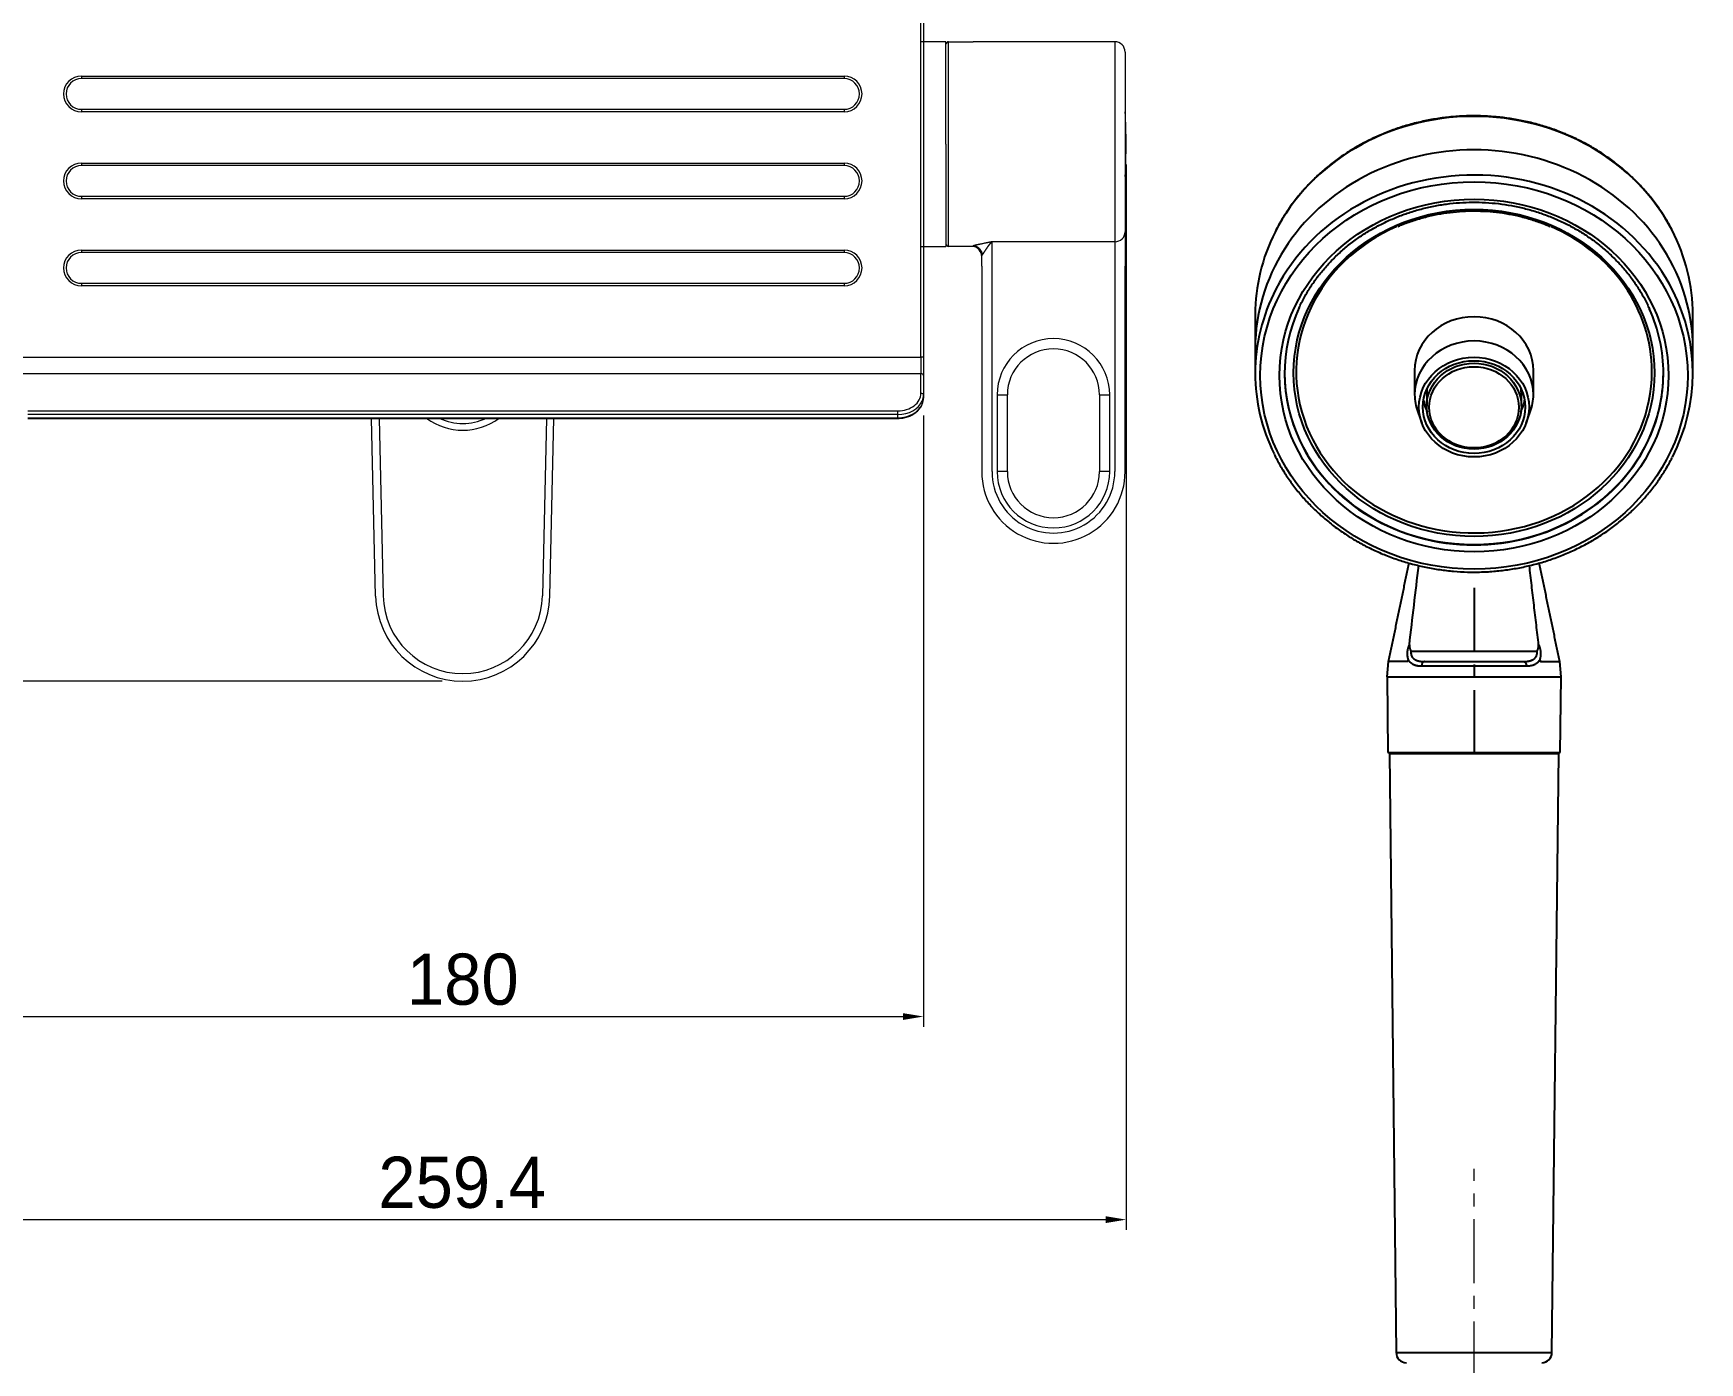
# Model space of a CAD drawing. Extents: x 1151 to 2280, y 0 to 827.
# Drawn here: x 1361.1 to 1686.7, y 383.8 to 643.6 of the extents above; entities that cross this region are included whole.
import ezdxf

# ---------------------------------------------------------------- set-up
doc = ezdxf.new("R2010")
doc.units = 0
doc.header["$LTSCALE"] = 10
doc.header["$MEASUREMENT"] = 0
doc.header["$PDMODE"] = 3
doc.header["$PDSIZE"] = -10
doc.linetypes.add('CENTER', pattern=[2, 1.25, -0.25, 0.25, -0.25])
doc.layers.get('0').update_dxf_attribs({"linetype": 'CONTINUOUS'})
doc.layers.get('DEFPOINTS').update_dxf_attribs({"linetype": 'CONTINUOUS'})
doc.layers.add('1', color=7, linetype='CONTINUOUS')
doc.layers.add('DEF_LAYER_ASSEM_MEMBER', color=7, linetype='CONTINUOUS')
doc.layers.add('37', color=7, linetype='CONTINUOUS', true_color=0xffffff)
doc.styles.add('Daelim Dimension', font='H2GTRE.TTF')
doc.dimstyles.new('DEFAULT', dxfattribs={"dimscale": 2, "dimtxt": 2, "dimasz": 2, "dimexe": 0, "dimexo": 2, "dimgap": 1, "dimtad": 1, "dimdec": 1, "dimzin": 9, "dimdsep": 46, "dimtxsty": 'Daelim Dimension', "dimcen": 0.5, "dimclrd": 252, "dimclre": 252, "dimclrt": 3, "dimadec": 1, "dimazin": 0, "dimtfac": 1, "dimtdec": 1, "dimtix": 1, "dimtmove": 0, "dimatfit": 3, "dimfxl": 1, "dimtolj": 1, "dimtzin": 1, "dimlwd": 9, "dimlwe": 9, "dimarcsym": 0})

# ---------------------------------------------------------------- blocks, each defined once
blk = doc.blocks.new('*D16')
at = {"color": 5, "lineweight": 9, "ltscale": 0.5, "transparency": 16777216}
for p, q in [((1355.03, 568.93), (1355.03, 449.46)), ((1535.03, 568.93), (1535.03, 449.46)), ((1359.03, 451.46), (1531.03, 451.46))]:
    blk.add_line(p, q, dxfattribs=at)
at = {"color": 5, "ltscale": 0.5, "transparency": 16777216}
for points in [[(1359.03, 452.12), (1359.03, 450.79), (1355.03, 451.46)], [(1531.03, 452.12), (1531.03, 450.79), (1535.03, 451.46)]]:
    blk.add_solid(points, dxfattribs=at)
at = {"layer": 'DEFPOINTS', "color": 0, "ltscale": 0.5, "transparency": 16777216}
for p in [(1355.03, 572.93), (1535.03, 572.93), (1535.03, 451.46)]:
    blk.add_point(p, dxfattribs=at)
at = {"color": 7, "ltscale": 0.5, "transparency": 16777216, "insert": (1445.03, 458.69), "char_height": 10, "attachment_point": 5, "style": 'Daelim Dimension'}
blk.add_mtext('\\A1;180', dxfattribs=at)
blk = doc.blocks.new('*D17')
at = {"color": 5, "lineweight": 9, "ltscale": 0.5, "transparency": 16777216}
for p, q in [((1313.6, 734.03), (1264.92, 734.03)), ((1266.92, 521), (1266.92, 730.03)), ((1441.03, 517), (1264.92, 517))]:
    blk.add_line(p, q, dxfattribs=at)
at = {"color": 5, "ltscale": 0.5, "transparency": 16777216}
for points in [[(1266.26, 730.03), (1267.59, 730.03), (1266.92, 734.03)], [(1266.26, 521), (1267.59, 521), (1266.92, 517)]]:
    blk.add_solid(points, dxfattribs=at)
at = {"layer": 'DEFPOINTS', "color": 0, "ltscale": 0.5, "transparency": 16777216}
for p in [(1266.92, 734.03), (1317.6, 734.03), (1445.03, 517)]:
    blk.add_point(p, dxfattribs=at)
at = {"color": 7, "ltscale": 0.5, "transparency": 16777216, "insert": (1259.81, 625.51), "char_height": 10, "attachment_point": 5, "rotation": 90, "style": 'Daelim Dimension'}
blk.add_mtext('\\A1;217', dxfattribs=at)
blk = doc.blocks.new('*D18')
at = {"color": 5, "lineweight": 9, "ltscale": 0.5, "transparency": 16777216}
for p, q in [((1315.18, 617.93), (1315.18, 409.77)), ((1574.63, 617.93), (1574.63, 409.77)), ((1319.18, 411.77), (1570.63, 411.77))]:
    blk.add_line(p, q, dxfattribs=at)
at = {"color": 5, "ltscale": 0.5, "transparency": 16777216}
for points in [[(1319.18, 412.44), (1319.18, 411.1), (1315.18, 411.77)], [(1570.63, 412.44), (1570.63, 411.1), (1574.63, 411.77)]]:
    blk.add_solid(points, dxfattribs=at)
at = {"layer": 'DEFPOINTS', "color": 0, "ltscale": 0.5, "transparency": 16777216}
for p in [(1315.18, 621.93), (1574.63, 621.93), (1574.63, 411.77)]:
    blk.add_point(p, dxfattribs=at)
at = {"color": 7, "ltscale": 0.5, "transparency": 16777216, "insert": (1444.9, 419), "char_height": 10, "attachment_point": 5, "style": 'Daelim Dimension'}
blk.add_mtext('\\A1;259.4', dxfattribs=at)

msp = doc.modelspace()

# ---------------------------------------------------------------- linework, layer by layer
at = {"layer": '1', "color": 7, "linetype": 'Continuous', "lineweight": 13}
for p, q in [((1534.53, 580.27), (1534.53, 682.73)), ((1539.93, 601.93), (1539.93, 641.93)), ((1572.43, 641.93), (1572.43, 602.85)), ((1370.53, 635.23), (1370.53, 634.73)), ((1370.53, 635.23), (1519.53, 635.23)), ((1519.53, 635.23), (1519.53, 634.73)), ((1370.53, 628.73), (1370.53, 628.23)), ((1519.53, 628.73), (1519.53, 628.23)), ((1519.53, 628.23), (1370.53, 628.23)), ((1370.53, 618.23), (1370.53, 617.73)), ((1370.53, 618.23), (1519.53, 618.23)), ((1519.53, 618.23), (1519.53, 617.73)), ((1370.53, 611.73), (1370.53, 611.23)), ((1519.53, 611.23), (1370.53, 611.23)), ((1519.53, 611.73), (1519.53, 611.23)), ((1548.43, 598.08), (1548.43, 602.85)), ((1572.43, 602.85), (1548.43, 602.85)), ((1572.43, 602.85), (1572.43, 598.08)), ((1370.53, 601.23), (1370.53, 600.73)), ((1370.53, 601.23), (1519.53, 601.23)), ((1519.53, 601.23), (1519.53, 600.73)), ((1548.43, 557.93), (1548.43, 598.08)), ((1572.43, 598.08), (1572.43, 557.93)), ((1370.53, 594.73), (1370.53, 594.23)), ((1519.53, 594.23), (1370.53, 594.23)), ((1519.53, 594.73), (1519.53, 594.23)), ((1355.53, 580.27), (1534.53, 580.27)), ((1535.03, 580.27), (1534.53, 580.27)), ((1534.53, 580.27), (1534.53, 577.06)), ((1534.53, 577.06), (1355.53, 577.06)), ((1534.53, 573.25), (1534.53, 577.06)), ((1360.03, 569.8), (1530.03, 569.8)), ((1530.03, 569.09), (1530.03, 569.8)), ((1549.43, 572.93), (1551.43, 572.93)), ((1549.43, 572.93), (1549.43, 557.93)), ((1569.43, 572.93), (1571.43, 572.93)), ((1571.43, 557.93), (1571.43, 572.93)), ((1530.03, 569.09), (1360.03, 569.09)), ((1360.03, 568.45), (1530.03, 568.45)), ((1530.03, 568.45), (1530.03, 569.09)), ((1530.03, 568.45), (1530.03, 568.34)), ((1551.43, 557.93), (1549.43, 557.93)), ((1571.43, 557.93), (1569.43, 557.93))]:
    msp.add_line(p, q, dxfattribs=at)
at = {"layer": '1', "color": 7, "linetype": 'Continuous', "lineweight": 18}
for p, q in [((1535.03, 682.73), (1535.03, 580.27)), ((1539.43, 641.93), (1534.53, 641.93)), ((1539.43, 621.93), (1539.43, 641.93)), ((1539.93, 641.93), (1544.73, 641.93)), ((1572.43, 641.93), (1544.73, 641.93)), ((1574.43, 639.93), (1574.43, 621.93)), ((1519.53, 634.73), (1370.53, 634.73)), ((1370.53, 628.73), (1519.53, 628.73)), ((1539.43, 621.93), (1539.43, 601.93)), ((1574.43, 621.93), (1574.43, 604.76)), ((1519.53, 617.73), (1370.53, 617.73)), ((1370.53, 611.73), (1519.53, 611.73)), ((1574.43, 604.76), (1574.43, 598.08)), ((1519.53, 600.73), (1370.53, 600.73)), ((1534.53, 601.93), (1539.43, 601.93)), ((1544.71, 601.93), (1539.93, 601.93)), ((1544.71, 601.93), (1544.71, 601.94)), ((1546.43, 598.08), (1546.43, 599.96)), ((1546.43, 598.08), (1546.43, 557.93)), ((1574.43, 557.93), (1574.43, 598.08)), ((1370.53, 594.73), (1519.53, 594.73)), ((1535.03, 580.27), (1535.03, 576.74)), ((1535.03, 576.74), (1535.03, 572.93)), ((1535.03, 572.93), (1535.03, 572.28)), ((1551.43, 557.93), (1551.43, 572.93)), ((1569.43, 572.93), (1569.43, 557.93)), ((1360.03, 568.34), (1530.03, 568.34))]:
    msp.add_line(p, q, dxfattribs=at)
at = {"layer": '1', "color": 7, "linetype": 'Continuous', "lineweight": -3}
for p, q in [((1599.85, 588.61), (1599.85, 582.06)), ((1685.35, 582.06), (1685.35, 588.61)), ((1599.85, 582.06), (1599.85, 577.14)), ((1685.35, 577.14), (1685.35, 582.06)), ((1631, 577.69), (1631, 572.96)), ((1654.2, 572.96), (1654.2, 577.69)), ((1633.35, 573.25), (1633.35, 570.72)), ((1651.85, 570.72), (1651.85, 573.25)), ((1631.61, 569.59), (1632.42, 567.43)), ((1652.79, 567.43), (1653.59, 569.59)), ((1630.3, 522.82), (1654.91, 522.82)), ((1625.85, 520.82), (1625.59, 517.82)), ((1625.59, 517.82), (1642.6, 517.82)), ((1625.61, 517.82), (1625.77, 503.02)), ((1625.86, 520.82), (1625.85, 520.82)), ((1652.87, 519.91), (1632.34, 519.91)), ((1632.95, 520.82), (1652.26, 520.82)), ((1642.6, 517.82), (1659.62, 517.82)), ((1659.62, 517.82), (1659.35, 520.82)), ((1659.44, 503.02), (1659.6, 517.82)), ((1625.77, 503.02), (1642.6, 503.02)), ((1659.15, 502.82), (1626.06, 502.82)), ((1626.06, 502.82), (1627.38, 385.8)), ((1626.4, 503.02), (1626.4, 502.82)), ((1642.6, 503.02), (1659.44, 503.02)), ((1657.83, 385.8), (1659.15, 502.82)), ((1658.81, 502.82), (1658.81, 503.02)), ((1627.38, 385.8), (1657.83, 385.8))]:
    msp.add_line(p, q, dxfattribs=at)
at = {"layer": '1', "color": 7, "linetype": 'CENTER', "lineweight": -3}
msp.add_line((1642.6, 535.22), (1642.6, 502.81), dxfattribs=at)
at = {"layer": '1', "color": 7, "linetype": 'Continuous', "lineweight": 18}
for centre, radius, start, end in [((1539.93, 641.43), 0.5, 90, 180), ((1572.43, 639.93), 2, 0, 90), ((1370.53, 631.73), 3, 90, 270), ((1519.53, 631.73), 3, 270, 90), ((1474.63, 621.93), 100, 0, 3.6243), ((1474.63, 621.93), 100, 356.3757, 0), ((1370.53, 614.73), 3, 90, 270), ((1519.53, 614.73), 3, 270, 90), ((1539.93, 602.43), 0.5, 180, 270), ((1370.53, 597.73), 3, 90, 270), ((1519.53, 597.73), 3, 270, 90), ((1544.43, 599.95), 2, 0, 81.9619), ((1560.43, 572.93), 9, 360, 180), ((1445.03, 577.93), 11.9, 233.7415, 306.2585), ((1560.43, 557.93), 14, 179.9998, 360), ((1560.43, 557.93), 9, 180, 359.9998)]:
    msp.add_arc(centre, radius, start, end, dxfattribs=at)
at = {"layer": '1', "color": 7, "linetype": 'Continuous', "lineweight": 13}
for centre, radius, start, end in [((1370.53, 631.73), 3.5, 90, 270), ((1519.53, 631.73), 3.5, 270, 90), ((1370.53, 614.73), 3.5, 90, 270), ((1519.53, 614.73), 3.5, 270, 90), ((1370.53, 597.73), 3.5, 90, 270), ((1519.53, 597.73), 3.5, 270, 90), ((1560.43, 572.93), 11, 360, 180), ((1445.03, 577.93), 10.6, 244.8716, 295.1284), ((1560.43, 557.93), 12, 179.9998, 360), ((1560.43, 557.93), 11, 180, 359.9996)]:
    msp.add_arc(centre, radius, start, end, dxfattribs=at)
at = {"layer": '1', "color": 7, "linetype": 'Continuous', "lineweight": -3}
for centre, start, end in [((1629.38, 385.82), 180.6482, 270), ((1655.83, 385.82), 270, 359.3518)]:
    msp.add_arc(centre, 2, start, end, dxfattribs=at)
for centre, major_axis, start_param, end_param in [((1642.6, 588.61), (42.75, 0), 0.439332, 2.712176), ((1642.6, 582.06), (42.75, 0), 0, 3.141593), ((1642.6, 582.06), (42.75, 0), 0, 3.141593), ((1642.6, 577.14), (-42.75, 0), 3.571794, 5.84454), ((1642.6, 577.44), (34.75, 0), 2.019357, 6.283185), ((1642.6, 577.44), (34.75, 0), 0, 1.124199), ((1642.6, 588.61), (42.75, 0), 2.712176, 3.141593), ((1642.6, 588.61), (42.75, 0), 0, 0.439332), ((1642.6, 577.14), (-42.75, 0), 5.84454, 6.283185), ((1642.6, 577.14), (-42.75, 0), 2.7055, 3.571795), ((1642.6, 577.14), (37, 0), 2.747912, 3.545876), ((1642.6, 577.14), (37, 0), 0, 0.383667), ((1642.6, 577.69), (-11.6, 0), 3.141593, 6.283185), ((1642.6, 572.96), (-11.6, 0), 3.141593, 6.283185), ((1642.6, 577.14), (-42.75, 0), 0, 0.418126), ((1642.6, 577.22), (37, 0), 3.141593, 6.283185), ((1642.6, 577.14), (37, 0), 5.857794, 6.283185), ((1642.6, 573.25), (-9.25, 0), 6.182851, 6.283185), ((1642.6, 573.25), (-9.25, 0), 3.141593, 3.242025), ((1642.6, 572.96), (-11.6, 0), 0, 0.325449), ((1642.6, 573.25), (-10, 0), 0.149717, 0.409192), ((1642.6, 573.25), (-10, 0), 2.732302, 2.991778), ((1642.6, 572.96), (-11.6, 0), 2.816045, 3.141593), ((1642.6, 577.14), (37, 0), 3.545876, 4.712389), ((1642.6, 577.14), (37, 0), 4.712389, 5.857794)]:
    msp.add_ellipse(centre, major_axis=major_axis, ratio=0.906308, start_param=start_param, end_param=end_param, dxfattribs=at)
for centre, major_axis in [((1642.6, 576.72), (41.75, 0)), ((1642.6, 576.72), (-38, 0)), ((1642.6, 577.22), (-35.25, 0)), ((1642.6, 570.55), (-10.75, 0)), ((1642.6, 570.55), (-10, 0)), ((1642.6, 570.72), (-9.25, 0)), ((1642.6, 570.5), (-8.75, 0))]:
    msp.add_ellipse(centre, major_axis=major_axis, ratio=0.906308, dxfattribs=at)
at = {"layer": '1', "color": 7, "linetype": 'Continuous', "lineweight": 13}
for centre, major_axis, ratio, start_param, end_param in [((1572.43, 604.76), (2, 0), 0.953939, 4.712389, 6.283185), ((1534.53, 576.74), (0.5, 0), 0.642788, 0, 1.570796), ((1530.03, 573.25), (-4.5, 0), 0.766044, 1.570796, 3.141593), ((1534.53, 572.93), (0.5, 0), 0.642788, 0, 1.570796), ((1530.03, 572.93), (5, 0), 0.766044, 4.712389, 5.965246), ((1530.03, 572.28), (-5, 0), 0.766044, 1.570796, 2.841644)]:
    msp.add_ellipse(centre, major_axis=major_axis, ratio=ratio, start_param=start_param, end_param=end_param, dxfattribs=at)
at = {"layer": '1', "color": 7, "linetype": 'Continuous', "lineweight": 18}
for centre, major_axis, ratio, start_param, end_param in [((1544.43, 599.96), (2, 0), 0.999406, 0, 1.430506), ((1530.03, 572.93), (5, 0), 0.766044, 5.965246, 6.283185), ((1530.03, 572.28), (-5, 0), 0.766044, 2.841644, 3.141593)]:
    msp.add_ellipse(centre, major_axis=major_axis, ratio=ratio, start_param=start_param, end_param=end_param, dxfattribs=at)
at = {"layer": '1', "color": 7, "linetype": 'Continuous', "lineweight": -3}
for points, knots in [([(1681.27, 605.16), (1681.2, 605.29), (1680.77, 606.18), (1679.82, 607.76), (1678.41, 609.89), (1676.83, 611.93), (1675.12, 613.87), (1673.27, 615.71), (1671.29, 617.44), (1669.2, 619.05), (1667, 620.54), (1664.7, 621.89), (1662.31, 623.11), (1659.83, 624.19), (1657.29, 625.12), (1654.68, 625.9), (1652.03, 626.52), (1649.33, 626.99), (1646.61, 627.31), (1643.88, 627.46), (1641.13, 627.46), (1638.39, 627.29), (1635.67, 626.97), (1632.98, 626.48), (1630.33, 625.85), (1627.73, 625.05), (1625.19, 624.11), (1622.72, 623.03), (1620.33, 621.8), (1618.04, 620.43), (1615.84, 618.94), (1613.76, 617.31), (1611.79, 615.58), (1609.95, 613.73), (1608.25, 611.77), (1606.68, 609.73), (1605.28, 607.59), (1604.31, 605.94), (1603.85, 604.99), (1603.76, 604.81)], [0, 0, 0, 0, 0.00477, 0.032958, 0.061153, 0.089355, 0.117563, 0.145777, 0.173998, 0.202225, 0.230457, 0.258694, 0.286935, 0.31518, 0.343428, 0.37168, 0.399933, 0.428189, 0.456446, 0.484704, 0.512964, 0.541224, 0.569484, 0.597744, 0.626004, 0.654263, 0.682521, 0.710777, 0.739031, 0.767282, 0.79553, 0.823774, 0.852014, 0.880248, 0.908476, 0.936699, 0.964914, 0.993123, 1, 1, 1, 1]), ([(1608.42, 589.93), (1608.74, 590.64), (1609.45, 592.04), (1610.66, 594.06), (1612.02, 596.01), (1613.53, 597.87), (1615.18, 599.62), (1616.96, 601.28), (1618.85, 602.81), (1620.87, 604.23), (1622.98, 605.52), (1625.19, 606.67), (1627.47, 607.68), (1629.84, 608.55), (1632.26, 609.27), (1634.73, 609.84), (1637.23, 610.25), (1639.77, 610.51), (1642.31, 610.6), (1644.86, 610.54), (1647.4, 610.32), (1649.91, 609.95), (1652.39, 609.42), (1654.82, 608.73), (1657.19, 607.9), (1659.5, 606.92), (1661.73, 605.8), (1663.86, 604.54), (1665.89, 603.16), (1667.82, 601.65), (1669.62, 600.02), (1671.3, 598.29), (1672.84, 596.46), (1674.24, 594.53), (1675.48, 592.52), (1676.37, 590.88), (1676.8, 589.89), (1676.91, 589.62)], [0, 0, 0, 0, 0.029086, 0.05823, 0.087365, 0.116491, 0.145608, 0.174717, 0.203818, 0.232912, 0.261999, 0.291081, 0.320158, 0.349231, 0.3783, 0.407367, 0.436431, 0.465493, 0.494554, 0.523614, 0.552673, 0.581732, 0.610791, 0.639851, 0.668912, 0.697975, 0.72704, 0.756108, 0.785181, 0.814258, 0.843341, 0.87243, 0.901527, 0.930633, 0.959747, 0.988871, 1, 1, 1, 1]), ([(1627.69, 605.82), (1627.94, 605.94), (1628.94, 606.38), (1630.74, 607.02), (1633.09, 607.71), (1635.49, 608.24), (1637.93, 608.62), (1640.3, 608.84), (1641.86, 608.88), (1642.6, 608.88)], [0, 0, 0, 0, 0.055939, 0.216011, 0.376072, 0.536124, 0.696169, 0.856208, 1, 1, 1, 1]), ([(1642.6, 608.88), (1643.03, 608.88), (1644.29, 608.86), (1646.36, 608.73), (1648.8, 608.4), (1651.22, 607.93), (1653.59, 607.3), (1655.67, 606.6), (1656.93, 606.08), (1657.44, 605.85)], [0, 0, 0, 0, 0.084185, 0.245081, 0.406, 0.566919, 0.72784, 0.888764, 1, 1, 1, 1]), ([(1603.57, 561.34), (1603.75, 560.96), (1604.31, 559.81), (1605.39, 557.98), (1606.81, 555.85), (1608.39, 553.81), (1610.1, 551.87), (1611.95, 550.03), (1613.93, 548.3), (1616.02, 546.69), (1618.22, 545.2), (1620.52, 543.85), (1622.92, 542.63), (1625.39, 541.56), (1627.94, 540.63), (1630.54, 539.85), (1633.2, 539.23), (1635.89, 538.76), (1638.61, 538.44), (1640.85, 538.32), (1642.19, 538.3), (1642.6, 538.3)], [0, 0, 0, 0, 0.028088, 0.083675, 0.139274, 0.194887, 0.250512, 0.306151, 0.361801, 0.417463, 0.473136, 0.528818, 0.584509, 0.640207, 0.695912, 0.751622, 0.807337, 0.863056, 0.918778, 0.974503, 1, 1, 1, 1]), ([(1642.6, 538.3), (1643.09, 538.3), (1644.49, 538.32), (1646.8, 538.46), (1649.52, 538.79), (1652.21, 539.27), (1654.86, 539.9), (1657.46, 540.69), (1660, 541.63), (1662.47, 542.72), (1664.86, 543.95), (1667.16, 545.31), (1669.35, 546.81), (1671.44, 548.43), (1673.41, 550.17), (1675.25, 552.02), (1676.95, 553.97), (1678.52, 556.02), (1679.92, 558.15), (1680.85, 559.72), (1681.27, 560.59), (1681.33, 560.7)], [0, 0, 0, 0, 0.030042, 0.086647, 0.14326, 0.199872, 0.256484, 0.313094, 0.369701, 0.426305, 0.482905, 0.5395, 0.596088, 0.652668, 0.709238, 0.765799, 0.822348, 0.878885, 0.935408, 0.991917, 1, 1, 1, 1]), ([(1629.74, 521.27), (1629.74, 521.27), (1629.75, 521.27), (1629.75, 521.27), (1629.75, 521.27), (1629.75, 521.27), (1629.75, 521.28), (1629.75, 521.28), (1629.75, 521.28), (1629.74, 521.29), (1629.74, 521.29), (1629.74, 521.3), (1629.74, 521.3), (1629.74, 521.31), (1629.74, 521.31), (1629.74, 521.32), (1629.74, 521.32), (1629.74, 521.33), (1629.74, 521.33), (1629.74, 521.34), (1629.74, 521.34), (1629.73, 521.35), (1629.73, 521.36), (1629.73, 521.36), (1629.73, 521.37), (1629.73, 521.38), (1629.73, 521.39), (1629.73, 521.4), (1629.72, 521.4), (1629.72, 521.41), (1629.72, 521.42), (1629.72, 521.43), (1629.71, 521.45), (1629.71, 521.48), (1629.7, 521.51), (1629.69, 521.54), (1629.69, 521.56), (1629.68, 521.58), (1629.68, 521.59), (1629.68, 521.6), (1629.67, 521.61), (1629.67, 521.61), (1629.67, 521.62), (1629.67, 521.63), (1629.67, 521.64), (1629.67, 521.65), (1629.66, 521.65), (1629.66, 521.66), (1629.66, 521.67), (1629.66, 521.68), (1629.66, 521.68), (1629.66, 521.69), (1629.65, 521.7), (1629.65, 521.71), (1629.65, 521.72), (1629.65, 521.72), (1629.65, 521.73), (1629.65, 521.74), (1629.65, 521.75), (1629.64, 521.75), (1629.64, 521.76), (1629.64, 521.77), (1629.64, 521.78), (1629.64, 521.79), (1629.64, 521.79), (1629.64, 521.8), (1629.63, 521.81), (1629.63, 521.82), (1629.63, 521.83), (1629.63, 521.83), (1629.63, 521.84), (1629.63, 521.85), (1629.63, 521.86), (1629.63, 521.87), (1629.63, 521.87), (1629.62, 521.88), (1629.62, 521.89), (1629.62, 521.9), (1629.62, 521.91), (1629.62, 521.91), (1629.62, 521.92), (1629.62, 521.93), (1629.62, 521.94), (1629.62, 521.95), (1629.61, 522.01), (1629.6, 522.13), (1629.59, 522.32), (1629.59, 522.5), (1629.61, 522.69), (1629.63, 522.87), (1629.66, 523.05), (1629.69, 523.24), (1629.73, 523.38), (1629.75, 523.47), (1629.77, 523.53), (1629.79, 523.58), (1629.8, 523.64), (1629.82, 523.69), (1629.84, 523.75), (1629.86, 523.8), (1629.88, 523.86), (1629.9, 523.92), (1629.93, 523.98), (1629.95, 524.03), (1629.97, 524.07), (1629.97, 524.09)], [0, 0, 0, 0, 0.000695, 0.001464, 0.002312, 0.003242, 0.004256, 0.005357, 0.006545, 0.007823, 0.009192, 0.010651, 0.012202, 0.013845, 0.015581, 0.017409, 0.019332, 0.021347, 0.023457, 0.025661, 0.027959, 0.030352, 0.032839, 0.03542, 0.038097, 0.040868, 0.043734, 0.046696, 0.049752, 0.052904, 0.05615, 0.059492, 0.062929, 0.077386, 0.08996, 0.100652, 0.109464, 0.116396, 0.121449, 0.124624, 0.125921, 0.128807, 0.131691, 0.134573, 0.137453, 0.140331, 0.143206, 0.14608, 0.148952, 0.151822, 0.15469, 0.157556, 0.160421, 0.163284, 0.166145, 0.169004, 0.171861, 0.174717, 0.177572, 0.180425, 0.183276, 0.186126, 0.188974, 0.191821, 0.194667, 0.197511, 0.200354, 0.203195, 0.206035, 0.208875, 0.211713, 0.214549, 0.217385, 0.22022, 0.223053, 0.225886, 0.228717, 0.231548, 0.234378, 0.237207, 0.240035, 0.242862, 0.245689, 0.248514, 0.251339, 0.314357, 0.376782, 0.439012, 0.501435, 0.562963, 0.624877, 0.687512, 0.75118, 0.770371, 0.78982, 0.809536, 0.829524, 0.849793, 0.870348, 0.891194, 0.912339, 0.933787, 0.955544, 0.977613, 1, 1, 1, 1]), ([(1629.74, 521.27), (1629.73, 521.18), (1629.71, 521.1), (1629.68, 520.98), (1629.67, 520.94), (1629.65, 520.88), (1629.64, 520.86), (1629.62, 520.83), (1629.61, 520.82), (1629.59, 520.82)], [0, 0, 0, 0, 0.5, 0.5, 0.75, 0.75, 0.875, 0.875, 1, 1, 1, 1]), ([(1632.34, 519.91), (1632.33, 519.91), (1632.3, 519.91), (1632.27, 519.91), (1632.24, 519.91), (1632.2, 519.91), (1632.17, 519.91), (1632.14, 519.91), (1632.11, 519.91), (1632.07, 519.91), (1632.04, 519.91), (1632.01, 519.92), (1631.98, 519.92), (1631.95, 519.92), (1631.92, 519.92), (1631.89, 519.93), (1631.86, 519.93), (1631.82, 519.93), (1631.79, 519.94), (1631.76, 519.94), (1631.73, 519.94), (1631.7, 519.95), (1631.68, 519.95), (1631.65, 519.95), (1631.62, 519.96), (1631.59, 519.96), (1631.56, 519.97), (1631.53, 519.97), (1631.5, 519.98), (1631.47, 519.98), (1631.45, 519.99), (1631.42, 520), (1631.39, 520), (1631.36, 520.01), (1631.34, 520.01), (1631.31, 520.02), (1631.28, 520.03), (1631.26, 520.03), (1631.23, 520.04), (1631.2, 520.05), (1631.18, 520.06), (1631.15, 520.07), (1631.13, 520.07), (1631.1, 520.08), (1631.08, 520.09), (1631.05, 520.1), (1631.03, 520.11), (1631, 520.12), (1630.98, 520.13), (1630.95, 520.13), (1630.93, 520.14), (1630.91, 520.15), (1630.88, 520.16), (1630.86, 520.17), (1630.78, 520.21), (1630.66, 520.27), (1630.5, 520.37), (1630.35, 520.48), (1630.25, 520.57), (1630.18, 520.63), (1630.15, 520.66), (1630.12, 520.69), (1630.09, 520.72), (1630.07, 520.76), (1630.04, 520.79), (1630.01, 520.82), (1629.99, 520.86), (1629.96, 520.89), (1629.94, 520.93), (1629.91, 520.96), (1629.89, 521), (1629.87, 521.03), (1629.84, 521.07), (1629.82, 521.11), (1629.8, 521.15), (1629.78, 521.19), (1629.76, 521.23), (1629.75, 521.25), (1629.74, 521.27)], [0, 0, 0, 0, 0.010383, 0.020724, 0.031022, 0.041279, 0.051494, 0.061668, 0.071801, 0.081893, 0.091945, 0.101956, 0.111926, 0.121857, 0.131749, 0.141601, 0.151413, 0.161187, 0.170922, 0.180619, 0.190278, 0.199899, 0.209483, 0.219029, 0.228539, 0.238011, 0.247448, 0.256848, 0.266212, 0.275541, 0.284835, 0.294094, 0.303318, 0.312509, 0.321665, 0.330788, 0.339877, 0.348934, 0.357958, 0.366949, 0.375909, 0.384837, 0.393734, 0.402601, 0.411436, 0.420242, 0.429018, 0.437765, 0.446482, 0.455171, 0.463832, 0.472465, 0.48107, 0.489648, 0.4982, 0.563467, 0.626815, 0.688464, 0.748655, 0.762616, 0.776473, 0.79023, 0.803892, 0.817461, 0.830942, 0.844338, 0.857654, 0.870893, 0.88406, 0.897158, 0.910192, 0.923166, 0.936085, 0.948952, 0.961773, 0.974551, 0.987292, 1, 1, 1, 1]), ([(1630.3, 522.82), (1630.3, 522.81), (1630.3, 522.8), (1630.3, 522.78), (1630.29, 522.76), (1630.29, 522.75), (1630.29, 522.73), (1630.29, 522.71), (1630.29, 522.69), (1630.28, 522.67), (1630.28, 522.65), (1630.28, 522.63), (1630.28, 522.62), (1630.28, 522.6), (1630.28, 522.58), (1630.28, 522.56), (1630.28, 522.54), (1630.28, 522.52), (1630.28, 522.51), (1630.28, 522.49), (1630.28, 522.47), (1630.28, 522.45), (1630.28, 522.43), (1630.28, 522.41), (1630.29, 522.4), (1630.29, 522.38), (1630.29, 522.36), (1630.29, 522.34), (1630.29, 522.32), (1630.3, 522.31), (1630.3, 522.29), (1630.3, 522.27), (1630.3, 522.25), (1630.31, 522.24), (1630.31, 522.22), (1630.31, 522.2), (1630.32, 522.18), (1630.32, 522.17), (1630.33, 522.15), (1630.33, 522.13), (1630.34, 522.11), (1630.34, 522.1), (1630.35, 522.08), (1630.35, 522.06), (1630.36, 522.05), (1630.36, 522.03), (1630.37, 522.01), (1630.37, 522), (1630.38, 521.98), (1630.39, 521.96), (1630.39, 521.95), (1630.4, 521.93), (1630.41, 521.92), (1630.42, 521.9), (1630.42, 521.88), (1630.43, 521.87), (1630.44, 521.85), (1630.45, 521.84), (1630.46, 521.82), (1630.46, 521.8), (1630.47, 521.79), (1630.48, 521.77), (1630.49, 521.76), (1630.5, 521.74), (1630.51, 521.73), (1630.52, 521.71), (1630.53, 521.7), (1630.57, 521.64), (1630.66, 521.53), (1630.79, 521.4), (1630.95, 521.28), (1631.08, 521.2), (1631.18, 521.15), (1631.22, 521.13), (1631.27, 521.1), (1631.32, 521.08), (1631.37, 521.06), (1631.42, 521.04), (1631.47, 521.02), (1631.53, 521.01), (1631.58, 520.99), (1631.64, 520.97), (1631.7, 520.96), (1631.76, 520.94), (1631.82, 520.93), (1631.88, 520.92), (1631.94, 520.9), (1632, 520.89), (1632.07, 520.88), (1632.14, 520.87), (1632.2, 520.86), (1632.27, 520.85), (1632.34, 520.85), (1632.41, 520.84), (1632.49, 520.83), (1632.56, 520.83), (1632.63, 520.83), (1632.71, 520.82), (1632.79, 520.82), (1632.87, 520.82), (1632.92, 520.82), (1632.95, 520.82)], [0, 0, 0, 0, 0.004312, 0.008614, 0.012907, 0.017192, 0.021469, 0.025739, 0.030001, 0.034257, 0.038507, 0.042752, 0.046991, 0.051226, 0.055458, 0.059685, 0.06391, 0.068132, 0.072352, 0.076571, 0.080788, 0.085006, 0.089223, 0.093441, 0.09766, 0.101881, 0.106103, 0.110329, 0.114557, 0.118789, 0.123025, 0.127266, 0.131512, 0.135763, 0.140021, 0.144285, 0.148556, 0.152835, 0.157122, 0.161418, 0.165722, 0.170037, 0.174361, 0.178695, 0.183041, 0.187398, 0.191766, 0.196147, 0.200541, 0.204948, 0.209369, 0.213804, 0.218253, 0.222718, 0.227197, 0.231693, 0.236205, 0.240733, 0.245279, 0.249842, 0.254423, 0.259022, 0.26364, 0.268277, 0.272933, 0.27761, 0.282306, 0.287023, 0.336464, 0.388472, 0.443366, 0.501416, 0.51547, 0.52973, 0.544198, 0.558878, 0.573771, 0.58888, 0.604207, 0.619754, 0.635524, 0.651517, 0.667736, 0.684182, 0.700858, 0.717765, 0.734904, 0.752277, 0.769886, 0.787731, 0.805814, 0.824137, 0.842701, 0.861506, 0.880554, 0.899846, 0.919382, 0.939165, 0.959195, 0.979473, 1, 1, 1, 1]), ([(1652.26, 520.82), (1652.28, 520.82), (1652.3, 520.82), (1652.34, 520.82), (1652.38, 520.82), (1652.42, 520.82), (1652.46, 520.82), (1652.5, 520.82), (1652.54, 520.82), (1652.57, 520.83), (1652.61, 520.83), (1652.65, 520.83), (1652.69, 520.83), (1652.72, 520.83), (1652.76, 520.84), (1652.8, 520.84), (1652.83, 520.84), (1652.87, 520.85), (1652.9, 520.85), (1652.94, 520.85), (1652.97, 520.86), (1653, 520.86), (1653.04, 520.87), (1653.07, 520.87), (1653.11, 520.88), (1653.14, 520.88), (1653.17, 520.89), (1653.2, 520.89), (1653.24, 520.9), (1653.27, 520.9), (1653.3, 520.91), (1653.33, 520.92), (1653.36, 520.92), (1653.39, 520.93), (1653.42, 520.94), (1653.45, 520.94), (1653.48, 520.95), (1653.51, 520.96), (1653.54, 520.96), (1653.57, 520.97), (1653.6, 520.98), (1653.62, 520.99), (1653.65, 521), (1653.68, 521.01), (1653.71, 521.02), (1653.73, 521.02), (1653.76, 521.03), (1653.79, 521.04), (1653.81, 521.05), (1653.84, 521.06), (1653.86, 521.07), (1653.89, 521.08), (1653.91, 521.09), (1653.94, 521.1), (1653.96, 521.11), (1653.98, 521.13), (1654.01, 521.14), (1654.03, 521.15), (1654.05, 521.16), (1654.08, 521.17), (1654.11, 521.19), (1654.14, 521.21), (1654.18, 521.23), (1654.21, 521.25), (1654.24, 521.27), (1654.27, 521.29), (1654.3, 521.31), (1654.33, 521.33), (1654.36, 521.35), (1654.38, 521.38), (1654.41, 521.4), (1654.44, 521.42), (1654.46, 521.45), (1654.49, 521.47), (1654.51, 521.49), (1654.54, 521.52), (1654.56, 521.54), (1654.58, 521.57), (1654.6, 521.6), (1654.62, 521.62), (1654.64, 521.65), (1654.66, 521.68), (1654.68, 521.7), (1654.7, 521.73), (1654.72, 521.76), (1654.74, 521.79), (1654.75, 521.82), (1654.77, 521.84), (1654.78, 521.87), (1654.8, 521.9), (1654.81, 521.93), (1654.82, 521.96), (1654.83, 521.99), (1654.84, 522.02), (1654.85, 522.06), (1654.86, 522.09), (1654.87, 522.12), (1654.88, 522.15), (1654.89, 522.18), (1654.9, 522.21), (1654.9, 522.25), (1654.91, 522.28), (1654.91, 522.31), (1654.92, 522.34), (1654.92, 522.38), (1654.92, 522.41), (1654.93, 522.44), (1654.93, 522.48), (1654.93, 522.51), (1654.93, 522.55), (1654.93, 522.58), (1654.93, 522.61), (1654.93, 522.65), (1654.92, 522.68), (1654.92, 522.72), (1654.92, 522.75), (1654.91, 522.79), (1654.91, 522.81), (1654.91, 522.82)], [0, 0, 0, 0, 0.010287, 0.020512, 0.030674, 0.040775, 0.050813, 0.06079, 0.070706, 0.080559, 0.090352, 0.100083, 0.109752, 0.119361, 0.128909, 0.138396, 0.147823, 0.157189, 0.166495, 0.17574, 0.184926, 0.194051, 0.203117, 0.212123, 0.22107, 0.229958, 0.238786, 0.247556, 0.256267, 0.264919, 0.273513, 0.282048, 0.290526, 0.298945, 0.307308, 0.315612, 0.32386, 0.33205, 0.340184, 0.348261, 0.356281, 0.364246, 0.372154, 0.380007, 0.387805, 0.395547, 0.403234, 0.410867, 0.418445, 0.425969, 0.433439, 0.440856, 0.448219, 0.45553, 0.462787, 0.469992, 0.477146, 0.484247, 0.491297, 0.498296, 0.508983, 0.519563, 0.530036, 0.540405, 0.55067, 0.560834, 0.570896, 0.58086, 0.590725, 0.600495, 0.61017, 0.619753, 0.629244, 0.638646, 0.647961, 0.65719, 0.666336, 0.6754, 0.684384, 0.69329, 0.702122, 0.71088, 0.719567, 0.728185, 0.736737, 0.745226, 0.753652, 0.76202, 0.770332, 0.77859, 0.786797, 0.794956, 0.80307, 0.811141, 0.819172, 0.827167, 0.835127, 0.843057, 0.850959, 0.858837, 0.866692, 0.87453, 0.882351, 0.890161, 0.897962, 0.905757, 0.913549, 0.921342, 0.929138, 0.936942, 0.944756, 0.952583, 0.960426, 0.968289, 0.976175, 0.984087, 0.992027, 1, 1, 1, 1]), ([(1655.46, 521.27), (1655.46, 521.26), (1655.45, 521.25), (1655.45, 521.23), (1655.44, 521.21), (1655.43, 521.19), (1655.42, 521.17), (1655.41, 521.15), (1655.4, 521.13), (1655.39, 521.12), (1655.38, 521.1), (1655.37, 521.08), (1655.36, 521.06), (1655.35, 521.05), (1655.34, 521.03), (1655.33, 521.01), (1655.32, 520.99), (1655.3, 520.98), (1655.29, 520.96), (1655.28, 520.94), (1655.27, 520.93), (1655.26, 520.91), (1655.25, 520.89), (1655.24, 520.88), (1655.22, 520.86), (1655.21, 520.84), (1655.2, 520.83), (1655.19, 520.81), (1655.17, 520.8), (1655.16, 520.78), (1655.15, 520.76), (1655.14, 520.75), (1655.12, 520.73), (1655.11, 520.72), (1655.09, 520.7), (1655.08, 520.69), (1655.07, 520.67), (1655.05, 520.66), (1655.04, 520.64), (1655.02, 520.63), (1655.01, 520.62), (1654.96, 520.56), (1654.86, 520.48), (1654.71, 520.37), (1654.55, 520.27), (1654.42, 520.2), (1654.33, 520.16), (1654.28, 520.14), (1654.23, 520.12), (1654.18, 520.11), (1654.13, 520.09), (1654.08, 520.07), (1654.02, 520.06), (1653.97, 520.04), (1653.92, 520.03), (1653.86, 520.01), (1653.81, 520), (1653.75, 519.99), (1653.69, 519.98), (1653.63, 519.97), (1653.57, 519.96), (1653.51, 519.95), (1653.45, 519.94), (1653.39, 519.93), (1653.33, 519.93), (1653.27, 519.92), (1653.2, 519.92), (1653.14, 519.91), (1653.07, 519.91), (1653.01, 519.91), (1652.94, 519.91), (1652.89, 519.91), (1652.87, 519.91)], [0, 0, 0, 0, 0.006032, 0.012071, 0.018117, 0.024171, 0.030234, 0.036305, 0.042386, 0.048477, 0.054578, 0.06069, 0.066813, 0.072948, 0.079096, 0.085256, 0.091429, 0.097616, 0.103817, 0.110033, 0.116264, 0.12251, 0.128772, 0.135051, 0.141346, 0.147658, 0.153989, 0.160337, 0.166704, 0.17309, 0.179495, 0.18592, 0.192365, 0.198831, 0.205318, 0.211826, 0.218356, 0.224908, 0.231483, 0.238081, 0.244702, 0.251347, 0.311529, 0.373175, 0.436525, 0.501802, 0.519262, 0.536834, 0.554521, 0.572328, 0.590257, 0.608312, 0.626496, 0.64481, 0.66326, 0.681847, 0.700574, 0.719443, 0.738459, 0.757622, 0.776936, 0.796404, 0.816026, 0.835807, 0.855748, 0.875851, 0.896119, 0.916554, 0.937157, 0.957932, 0.978878, 1, 1, 1, 1]), ([(1655.23, 524.09), (1655.24, 524.08), (1655.25, 524.06), (1655.26, 524.03), (1655.27, 524), (1655.28, 523.97), (1655.3, 523.94), (1655.31, 523.91), (1655.32, 523.88), (1655.33, 523.85), (1655.34, 523.82), (1655.35, 523.79), (1655.36, 523.76), (1655.37, 523.73), (1655.38, 523.7), (1655.39, 523.68), (1655.4, 523.65), (1655.41, 523.62), (1655.42, 523.59), (1655.43, 523.56), (1655.44, 523.53), (1655.45, 523.5), (1655.45, 523.47), (1655.46, 523.45), (1655.48, 523.38), (1655.51, 523.27), (1655.54, 523.13), (1655.56, 522.98), (1655.59, 522.83), (1655.6, 522.68), (1655.61, 522.5), (1655.62, 522.32), (1655.61, 522.13), (1655.6, 522), (1655.59, 521.92), (1655.59, 521.89), (1655.58, 521.86), (1655.58, 521.84), (1655.57, 521.81), (1655.57, 521.78), (1655.56, 521.75), (1655.56, 521.72), (1655.55, 521.69), (1655.55, 521.66), (1655.54, 521.63), (1655.54, 521.61), (1655.53, 521.59), (1655.52, 521.56), (1655.51, 521.5), (1655.5, 521.46), (1655.49, 521.42), (1655.49, 521.41), (1655.48, 521.39), (1655.48, 521.38), (1655.48, 521.37), (1655.47, 521.36), (1655.47, 521.34), (1655.47, 521.33), (1655.47, 521.32), (1655.47, 521.31), (1655.47, 521.31), (1655.46, 521.3), (1655.46, 521.29), (1655.46, 521.28), (1655.46, 521.28), (1655.46, 521.27), (1655.46, 521.27), (1655.46, 521.27), (1655.46, 521.27)], [0, 0, 0, 0, 0.0117, 0.023314, 0.034842, 0.046284, 0.057641, 0.068915, 0.080105, 0.091212, 0.102237, 0.113181, 0.124045, 0.134829, 0.145534, 0.156161, 0.166711, 0.177185, 0.187583, 0.197907, 0.208158, 0.218337, 0.228444, 0.238481, 0.248449, 0.2995, 0.349855, 0.399671, 0.449115, 0.498359, 0.560888, 0.623229, 0.685777, 0.748928, 0.759284, 0.769651, 0.780031, 0.790427, 0.800838, 0.811269, 0.821719, 0.832191, 0.842686, 0.853207, 0.863755, 0.874331, 0.878688, 0.890601, 0.910077, 0.937122, 0.942977, 0.94855, 0.953841, 0.95885, 0.963578, 0.968025, 0.972192, 0.976079, 0.979687, 0.983017, 0.986071, 0.98885, 0.991357, 0.993596, 0.99557, 0.997287, 0.998758, 1, 1, 1, 1]), ([(1655.46, 521.27), (1655.48, 521.18), (1655.5, 521.1), (1655.53, 520.98), (1655.54, 520.94), (1655.56, 520.88), (1655.57, 520.86), (1655.59, 520.83), (1655.6, 520.82), (1655.62, 520.82)], [0, 0, 0, 0, 0.5, 0.5, 0.75, 0.75, 0.875, 0.875, 1, 1, 1, 1]), ([(1632.95, 520.82), (1632.91, 520.82), (1632.87, 520.81), (1632.8, 520.79), (1632.76, 520.77), (1632.69, 520.73), (1632.66, 520.7), (1632.59, 520.64), (1632.56, 520.6), (1632.51, 520.52), (1632.48, 520.47), (1632.44, 520.37), (1632.42, 520.32), (1632.38, 520.21), (1632.37, 520.15), (1632.35, 520.03), (1632.34, 519.97), (1632.34, 519.91)], [0, 0, 0, 0, 0.125, 0.125, 0.25, 0.25, 0.375, 0.375, 0.5, 0.5, 0.625, 0.625, 0.75, 0.75, 0.875, 0.875, 1, 1, 1, 1]), ([(1652.26, 520.82), (1652.41, 520.82), (1652.56, 520.72), (1652.79, 520.39), (1652.86, 520.15), (1652.87, 519.91)], [0, 0, 0, 0, 0.5, 0.5, 1, 1, 1, 1]), ([(1659.33, 520.82), (1659.34, 520.82), (1659.35, 520.82), (1659.35, 520.82), (1659.35, 520.82), (1659.35, 520.82)], [0, 0, 0, 0, 0.80609, 0.80609, 1, 1, 1, 1])]:
    msp.add_open_spline(points, degree=3, knots=knots, dxfattribs=at)
at = {"layer": '1', "color": 7, "linetype": 'Continuous', "lineweight": 18}
for points, knots in [([(1548.43, 602.85), (1548.42, 602.85), (1548.42, 602.85), (1548.4, 602.85), (1548.38, 602.84), (1548.33, 602.83), (1548.23, 602.81), (1548.1, 602.78), (1547.93, 602.75), (1547.79, 602.72), (1547.67, 602.69), (1547.57, 602.67), (1547.47, 602.65), (1547.37, 602.63), (1547.27, 602.61), (1547.18, 602.59), (1547.08, 602.57), (1546.94, 602.54), (1546.72, 602.49), (1546.43, 602.44), (1546.21, 602.39), (1546.07, 602.36), (1546.05, 602.36), (1546.02, 602.35), (1545.99, 602.34), (1545.96, 602.34), (1545.93, 602.33), (1545.9, 602.33), (1545.88, 602.32), (1545.85, 602.31), (1545.82, 602.31), (1545.79, 602.3), (1545.76, 602.29), (1545.73, 602.29), (1545.7, 602.28), (1545.66, 602.27), (1545.63, 602.27), (1545.6, 602.26), (1545.57, 602.25), (1545.54, 602.25), (1545.51, 602.24), (1545.48, 602.23), (1545.45, 602.22), (1545.41, 602.22), (1545.38, 602.21), (1545.35, 602.2), (1545.32, 602.2), (1545.29, 602.19), (1545.25, 602.18), (1545.22, 602.17), (1545.19, 602.17), (1545.16, 602.16), (1545.13, 602.15), (1545.1, 602.14), (1545.07, 602.14), (1545.04, 602.13), (1545.01, 602.12), (1544.98, 602.11), (1544.95, 602.11), (1544.92, 602.1), (1544.89, 602.09), (1544.86, 602.08), (1544.83, 602.08), (1544.8, 602.07), (1544.78, 602.06), (1544.75, 602.06), (1544.74, 602.05), (1544.73, 602.05)], [0, 0, 0, 0, 0.002367, 0.004732, 0.009457, 0.018887, 0.037663, 0.074884, 0.11144, 0.148022, 0.171806, 0.195489, 0.21907, 0.24255, 0.265928, 0.289204, 0.30385, 0.337502, 0.390091, 0.46153, 0.551778, 0.558755, 0.565859, 0.573091, 0.58045, 0.587936, 0.595549, 0.603288, 0.611153, 0.619144, 0.62726, 0.635501, 0.643866, 0.652356, 0.66097, 0.669706, 0.678566, 0.687548, 0.696652, 0.705878, 0.715225, 0.724692, 0.73428, 0.743987, 0.753814, 0.76376, 0.773825, 0.784008, 0.794309, 0.804728, 0.815265, 0.82592, 0.836691, 0.847581, 0.858588, 0.869712, 0.880955, 0.892315, 0.903795, 0.915393, 0.927112, 0.938951, 0.950913, 0.962997, 0.975205, 0.987539, 1, 1, 1, 1]), ([(1548.43, 602.85), (1548.42, 602.85), (1548.41, 602.84), (1548.4, 602.83), (1548.38, 602.82), (1548.37, 602.8), (1548.36, 602.79), (1548.34, 602.78), (1548.33, 602.76), (1548.31, 602.75), (1548.3, 602.74), (1548.29, 602.73), (1548.27, 602.71), (1548.26, 602.7), (1548.25, 602.69), (1548.23, 602.67), (1548.22, 602.66), (1548.2, 602.64), (1548.19, 602.63), (1548.18, 602.62), (1548.16, 602.6), (1548.15, 602.59), (1548.14, 602.57), (1548.12, 602.56), (1548.11, 602.54), (1548.1, 602.53), (1548.08, 602.52), (1548.07, 602.5), (1548.06, 602.49), (1548.04, 602.47), (1548.03, 602.46), (1548.02, 602.44), (1548.01, 602.43), (1547.99, 602.41), (1547.98, 602.4), (1547.97, 602.38), (1547.95, 602.37), (1547.94, 602.35), (1547.93, 602.33), (1547.92, 602.32), (1547.9, 602.3), (1547.89, 602.29), (1547.88, 602.27), (1547.87, 602.26), (1547.85, 602.24), (1547.84, 602.23), (1547.83, 602.21), (1547.82, 602.2), (1547.8, 602.18), (1547.79, 602.16), (1547.78, 602.15), (1547.77, 602.13), (1547.76, 602.12), (1547.74, 602.1), (1547.73, 602.09), (1547.72, 602.07), (1547.71, 602.06), (1547.7, 602.04), (1547.69, 602.02), (1547.67, 602.01), (1547.66, 601.99), (1547.65, 601.98), (1547.64, 601.96), (1547.63, 601.95), (1547.62, 601.93), (1547.61, 601.92), (1547.59, 601.9), (1547.58, 601.88), (1547.57, 601.87), (1547.56, 601.85), (1547.55, 601.84), (1547.54, 601.82), (1547.53, 601.81), (1547.52, 601.79), (1547.51, 601.78), (1547.5, 601.76), (1547.49, 601.75), (1547.48, 601.73), (1547.47, 601.72), (1547.45, 601.7), (1547.44, 601.69), (1547.43, 601.67), (1547.42, 601.66), (1547.41, 601.64), (1547.4, 601.63), (1547.39, 601.61), (1547.38, 601.59), (1547.35, 601.55), (1547.32, 601.5), (1547.29, 601.46), (1547.26, 601.41), (1547.23, 601.37), (1547.2, 601.32), (1547.17, 601.28), (1547.14, 601.23), (1547.11, 601.19), (1547.08, 601.14), (1547.05, 601.1), (1547.02, 601.05), (1546.99, 601.01), (1546.96, 600.97), (1546.94, 600.93), (1546.91, 600.89), (1546.88, 600.85), (1546.86, 600.8), (1546.83, 600.77), (1546.81, 600.73), (1546.78, 600.69), (1546.76, 600.65), (1546.74, 600.61), (1546.71, 600.57), (1546.69, 600.54), (1546.67, 600.5), (1546.65, 600.47), (1546.63, 600.43), (1546.61, 600.4), (1546.59, 600.37), (1546.58, 600.35), (1546.58, 600.34)], [0, 0, 0, 0, 0.007886, 0.015737, 0.023552, 0.031333, 0.039079, 0.046791, 0.054467, 0.06211, 0.069718, 0.077292, 0.084832, 0.092338, 0.099811, 0.107249, 0.114654, 0.122026, 0.129364, 0.136669, 0.143941, 0.15118, 0.158385, 0.165558, 0.172698, 0.179806, 0.18688, 0.193922, 0.200932, 0.207909, 0.214854, 0.221767, 0.228647, 0.235495, 0.242312, 0.249096, 0.255848, 0.262568, 0.269257, 0.275914, 0.282539, 0.289132, 0.295694, 0.302224, 0.308722, 0.315189, 0.321625, 0.328029, 0.334401, 0.340742, 0.347052, 0.353331, 0.359578, 0.365794, 0.371978, 0.378131, 0.384253, 0.390344, 0.396404, 0.402432, 0.408429, 0.414395, 0.42033, 0.426234, 0.432106, 0.437948, 0.443758, 0.449537, 0.455284, 0.461001, 0.466686, 0.472341, 0.477963, 0.483555, 0.489116, 0.494645, 0.500143, 0.505609, 0.511045, 0.516449, 0.521822, 0.527163, 0.532473, 0.537751, 0.542998, 0.548214, 0.553398, 0.569739, 0.585945, 0.602017, 0.617955, 0.633762, 0.649436, 0.66498, 0.680394, 0.695678, 0.710834, 0.725862, 0.740762, 0.755535, 0.770181, 0.7847, 0.799094, 0.813361, 0.827503, 0.84152, 0.855412, 0.869178, 0.88282, 0.896337, 0.90973, 0.922998, 0.936142, 0.949161, 0.962057, 0.974828, 0.987476, 1, 1, 1, 1]), ([(1530.03, 568.34), (1530.2, 568.34), (1530.69, 568.35), (1531.49, 568.48), (1532.38, 568.77), (1533.19, 569.19), (1533.89, 569.73), (1534.44, 570.36), (1534.69, 570.83), (1534.79, 571.08)], [0, 0, 0, 0, 0.082169, 0.235333, 0.388887, 0.542679, 0.69651, 0.849926, 1, 1, 1, 1])]:
    msp.add_open_spline(points, degree=3, knots=knots, dxfattribs=at)
msp.add_open_spline([(1544.71, 601.94), (1544.71, 601.95), (1544.71, 601.96), (1544.71, 602), (1544.72, 602.03), (1544.73, 602.05)], degree=3, dxfattribs=at)
at = {"layer": '1', "color": 7, "linetype": 'Continuous', "lineweight": 13}
msp.add_rational_spline([(1546.58, 600.34), (1546.41, 601.33), (1545.68, 602.01), (1544.73, 602.05)], [0.999999997321, 0.844294115424, 0.844294111628, 0.999999985933], degree=3, dxfattribs=at)
msp.add_open_spline([(1546.43, 599.96), (1546.43, 599.97), (1546.43, 599.97), (1546.43, 599.98), (1546.43, 599.99), (1546.43, 600), (1546.43, 600.01), (1546.43, 600.02), (1546.44, 600.04), (1546.45, 600.08), (1546.46, 600.11), (1546.47, 600.13), (1546.47, 600.14), (1546.48, 600.15), (1546.49, 600.16), (1546.49, 600.18), (1546.5, 600.19), (1546.51, 600.21), (1546.52, 600.23), (1546.53, 600.25), (1546.55, 600.28), (1546.56, 600.31), (1546.57, 600.33), (1546.58, 600.34)], degree=3, knots=[0, 0, 0, 0, 0.022763, 0.049086, 0.078983, 0.112472, 0.149583, 0.190356, 0.234846, 0.364563, 0.480212, 0.504382, 0.53176, 0.5624, 0.596364, 0.633727, 0.674576, 0.719015, 0.767165, 0.819165, 0.875177, 0.935384, 1, 1, 1, 1], dxfattribs=at)
at = {"layer": '1', "color": 7, "linetype": 'Continuous', "lineweight": -3}
for points, degree in [([(1629.86, 540.08), (1625.85, 520.78)], 1), ([(1629.97, 524.09), (1630.58, 529.26), (1631.18, 534.42), (1631.79, 539.58)], 3), ([(1655.23, 524.09), (1653.42, 539.58)], 1), ([(1659.36, 520.78), (1655.35, 540.08)], 1), ([(1629.97, 524.09), (1629.97, 523.44), (1630.3, 522.82)], 2), ([(1654.91, 522.82), (1655.24, 523.44), (1655.23, 524.09)], 2), ([(1629.59, 520.82), (1629.31, 520.82), (1628.76, 520.82), (1628.04, 520.82), (1627.42, 520.82), (1626.89, 520.82), (1626.47, 520.82), (1626.15, 520.82), (1625.94, 520.82), (1625.88, 520.82), (1625.86, 520.82)], 3), ([(1655.62, 520.82), (1657.83, 520.82), (1659.15, 520.82), (1659.33, 520.82)], 3)]:
    msp.add_open_spline(points, degree=degree, dxfattribs=at)
at = {"layer": '37', "color": 7, "linetype": 'Continuous', "lineweight": 18}
for p, q in [((1428, 533.63), (1427.2, 568.34)), ((1462.05, 533.63), (1462.85, 568.34))]:
    msp.add_line(p, q, dxfattribs=at)
at = {"layer": '37', "color": 7, "linetype": 'Continuous', "lineweight": 13}
for p, q in [((1428.67, 568.34), (1429.47, 533.66)), ((1461.39, 568.34), (1460.58, 533.66))]:
    msp.add_line(p, q, dxfattribs=at)
at = {"layer": '37', "color": 7, "linetype": 'Continuous', "lineweight": 18}
for start, end in [(181.3273, 270), (270, 358.6727)]:
    msp.add_arc((1445.03, 534.02), 17.03, start, end, dxfattribs=at)
at = {"layer": '37', "color": 7, "linetype": 'Continuous', "lineweight": 13}
for centre, start, end in [((1445.01, 534.02), 181.3273, 270.0477), ((1445.04, 534.02), 269.9523, 358.6727)]:
    msp.add_arc(centre, 15.55, start, end, dxfattribs=at)
at = {"layer": 'DEF_LAYER_ASSEM_MEMBER', "color": 1, "linetype": 'CENTER', "lineweight": 5}
msp.add_line((1642.6, 139.35), (1642.6, 421.71), dxfattribs=at)

# ---------------------------------------------------------------- dimensions: what is measured, and where the dimension line sits
at = {"color": 5, "ltscale": 0.5}
dim = msp.add_linear_dim(base=(1266.92, 734.03), p1=(1445.03, 517), p2=(1317.6, 734.03), angle=90, dimstyle='DEFAULT', override={"dimtxt": 5, "dimexe": 1, "dimclrd": 5, "dimclre": 5, "dimclrt": 7}, dxfattribs=at)
dim.commit()
dim.dimension.update_dxf_attribs({"geometry": '*D17', "text_midpoint": (1259.81, 625.51)})
for base, p1, p2, picture, middle in [((1574.6267, 411.7689), (1315.1829, 621.9308), (1574.6267, 621.9308), '*D18', (1444.9048, 418.9982)), ((1535.03, 451.46), (1355.03, 572.93), (1535.03, 572.93), '*D16', (1445.03, 458.69))]:
    dim = msp.add_linear_dim(base=base, p1=p1, p2=p2, dimstyle='DEFAULT', override={"dimtxt": 5, "dimexe": 1, "dimclrd": 5, "dimclre": 5, "dimclrt": 7}, dxfattribs=at)
    dim.commit()
    dim.dimension.update_dxf_attribs({"geometry": picture, "text_midpoint": middle})

doc.saveas('drawing.dxf')
